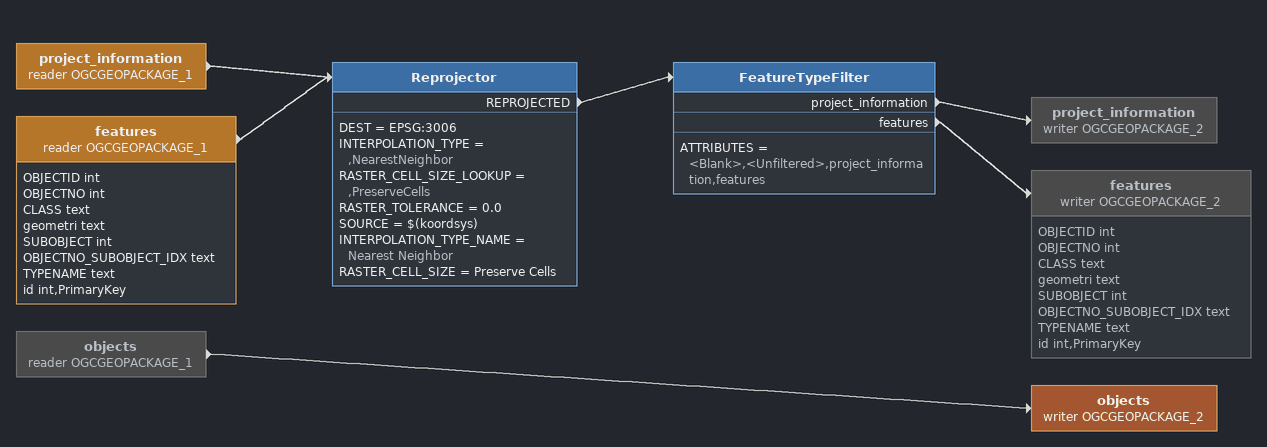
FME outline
project_information (reader OGCGEOPACKAGE_1)
    -> Reprojector
features (reader OGCGEOPACKAGE_1)
    attributes: OBJECTID int, OBJECTNO int, CLASS text, geometri text, SUBOBJECT int, OBJECTNO_SUBOBJECT_IDX text, TYPENAME text, id int,PrimaryKey
    -> Reprojector
Reprojector
    DEST = EPSG:3006
    INTERPOLATION_TYPE = ,NearestNeighbor
    RASTER_CELL_SIZE_LOOKUP = ,PreserveCells
    RASTER_TOLERANCE = 0.0
    SOURCE = $(koordsys)
    INTERPOLATION_TYPE_NAME = Nearest Neighbor
    RASTER_CELL_SIZE = Preserve Cells
    REPROJECTED -> FeatureTypeFilter
FeatureTypeFilter
    ATTRIBUTES = <Blank>,<Unfiltered>,project_information,features
    project_information -> project_information (writer OGCGEOPACKAGE_2)
    features -> features (writer OGCGEOPACKAGE_2)
project_information (writer OGCGEOPACKAGE_2) [off]
features (writer OGCGEOPACKAGE_2) [off]
    attributes: OBJECTID int, OBJECTNO int, CLASS text, geometri text, SUBOBJECT int, OBJECTNO_SUBOBJECT_IDX text, TYPENAME text, id int,PrimaryKey
objects (reader OGCGEOPACKAGE_1) [off]
    -> objects (writer OGCGEOPACKAGE_2)
objects (writer OGCGEOPACKAGE_2)
